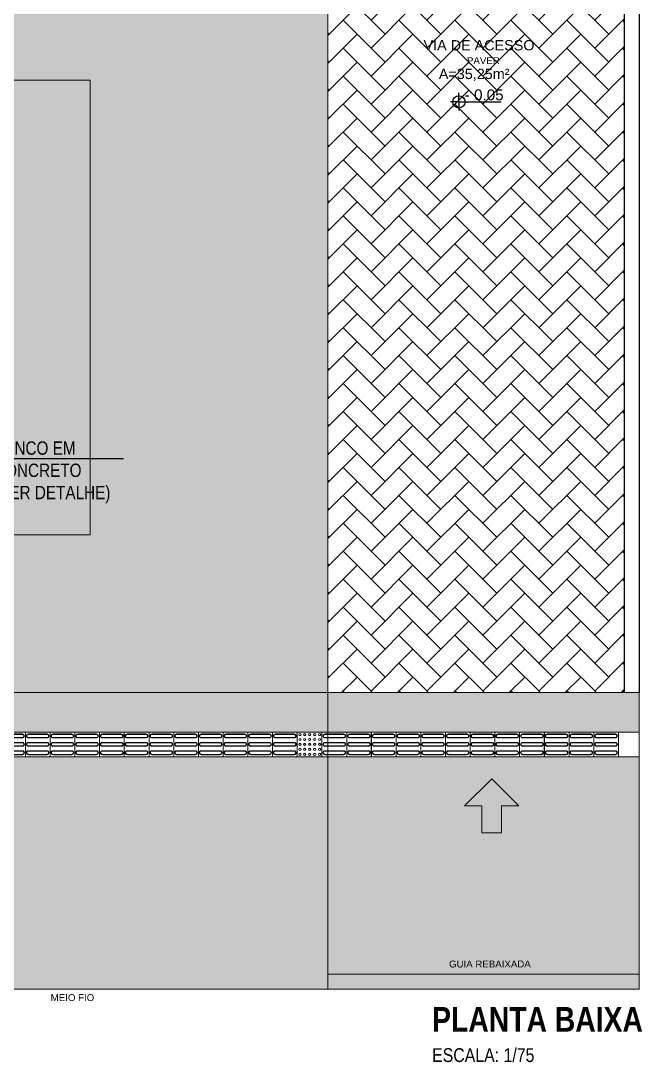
# Model space of a CAD drawing. Header units: inches. Extents: x 44782 to 44933, y 6798 to 6838.
# Drawn here: x 44824.35 to 44830.64, y 6799.9 to 6810.44 of the extents above; entities that cross this region are included whole.
import ezdxf
from ezdxf import colors
from ezdxf.entities.mleader import LeaderData, LeaderLine
from ezdxf.math import Vec2, Vec3

# ---------------------------------------------------------------- set-up
doc = ezdxf.new("R2010")
doc.units = ezdxf.units.IN
doc.header["$MEASUREMENT"] = 0
doc.linetypes.add('HIDDEN', pattern=[9.525, 6.35, -3.175])
for name, color, linetype, lineweight in [('at_Entity', 7, 'Continuous', 9), ('at_Text', 7, 'Continuous', 9), ('PISO TATIL', 30, 'Continuous', 0)]:
    doc.layers.add(name, color=color, linetype=linetype, lineweight=lineweight)
for name, color, linetype in [('COTAS', 7, 'Continuous'), ('H. PAVER CINZA 1', 252, 'Continuous'), ('MURO', 2, 'Continuous'), ('PONTO DENTISTA', 7, 'Continuous'), ('TEXTO01', 7, 'Continuous')]:
    doc.layers.add(name, color=color, linetype=linetype)
doc.styles.add('ARIAL', font='ARIALN.TTF', dxfattribs={"height": 0.18})
doc.styles.get("Standard").update_dxf_attribs({"font": 'txt.shx', "height": 0.18})
doc.styles.add('TEXTO1', font='swissko.ttf', dxfattribs={"width": 0.6, "height": 0.1})

# ---------------------------------------------------------------- blocks, each defined once
blk = doc.blocks.new('_DotSmall')
at = {"color": 0, "linetype": 'ByBlock', "const_width": 0.5}
blk.add_lwpolyline([(-0.0625, 0, 1), (0.0625, 0, 1)], format="xyb", close=True, dxfattribs=at)
blk = doc.blocks.new('new block4')
at = {"layer": 'TEXTO01'}
h = blk.add_hatch(dxfattribs=at)
h.set_pattern_fill('ANGLE', color=256)
h.set_pattern_definition([(0, (-2260.456, -913.906), (0, 6.985), [5.08, -1.905]), (90, (-2260.456, -913.906), (-6.985, 4e-16), [5.08, -1.905])])
h.paths.add_polyline_path([(0, 0), (0, -0.062, 0.414214), (0.062, 0)])
h.paths.add_polyline_path([(0, 0), (0, 0.062, 0.414214), (-0.062, 0)])
for q in [(-0.086, 0), (0, 0.093), (0.429, 0), (0, -0.085)]:
    blk.add_line((0, 0), q, dxfattribs=at)
blk.add_circle((0, 0), 0.0624, dxfattribs=at)
blk = doc.blocks.new('A$C4E6C04E1')
at = {"layer": 'at_Entity', "color": 160, "true_color": 0x003fff}
for p, q in [((0, 0.25), (0, 0)), ((0, 0.25), (0.25, 0.25)), ((0.029, 0.231), (0.219, 0.231)), ((0.029, 0.227), (0.219, 0.227)), ((0.25, 0.25), (0.25, 0)), ((0.219, 0.195), (0.029, 0.195)), ((0.219, 0.191), (0.029, 0.191)), ((0.029, 0.146), (0.219, 0.146)), ((0.029, 0.142), (0.219, 0.142)), ((0.219, 0.11), (0.029, 0.11)), ((0.219, 0.106), (0.029, 0.106)), ((0.029, 0.061), (0.219, 0.061)), ((0.029, 0.057), (0.219, 0.057)), ((0.219, 0.025), (0.029, 0.025)), ((0.219, 0.021), (0.029, 0.021)), ((0.25, 0), (0, 0))]:
    blk.add_line(p, q, dxfattribs=at)
for centre, radius, start, end in [((0.029, 0.211), 0.0201, 90, 180), ((0.029, 0.211), 0.0159, 90, 180), ((0.219, 0.211), 0.0201, 0.2555, 90), ((0.219, 0.211), 0.0159, 0.2555, 90), ((0.029, 0.211), 0.0201, 180, 270), ((0.029, 0.126), 0.0201, 90, 180), ((0.029, 0.126), 0.0201, 180, 270), ((0.029, 0.211), 0.0159, 180, 270), ((0.029, 0.126), 0.0159, 90, 180), ((0.029, 0.126), 0.0159, 180, 270), ((0.219, 0.211), 0.0201, 270.5108, 0.2554), ((0.219, 0.211), 0.0159, 270.5108, 0.2553), ((0.219, 0.126), 0.0201, 0.2555, 90), ((0.219, 0.126), 0.0159, 0.2555, 90), ((0.219, 0.126), 0.0201, 270.5108, 0.2554), ((0.219, 0.126), 0.0159, 270.5108, 0.2553), ((0.029, 0.041), 0.0201, 90, 180), ((0.029, 0.041), 0.0201, 180, 270), ((0.029, 0.041), 0.0159, 90, 180), ((0.029, 0.041), 0.0159, 180, 270), ((0.219, 0.041), 0.0201, 0.2555, 90), ((0.219, 0.041), 0.0159, 0.2555, 90), ((0.219, 0.041), 0.0201, 270.5108, 0.2554), ((0.219, 0.041), 0.0159, 270.5108, 0.2553)]:
    blk.add_arc(centre, radius, start, end, dxfattribs=at)
blk = doc.blocks.new('A$C2E097F99')
at = {"layer": 'at_Entity', "color": 30, "true_color": 0xff7f00}
for p, q in [((0, 0.25), (0.25, 0.25)), ((0, 0.25), (0, 0)), ((0.25, 0.25), (0.25, 0)), ((0, 0), (0.25, 0))]:
    blk.add_line(p, q, dxfattribs=at)
for centre, radius, start, end in [((0.027, 0.225), 0.0116, 90, 180), ((0.027, 0.225), 0.0116, 180, 270), ((0.027, 0.225), 0.00953, 90, 180), ((0.027, 0.225), 0.00953, 180, 270), ((0.027, 0.225), 0.0116, 360, 90), ((0.027, 0.225), 0.00953, 360, 90), ((0.027, 0.225), 0.00953, 270, 0), ((0.027, 0.225), 0.0116, 270, 0), ((0.075, 0.225), 0.0116, 90, 180), ((0.075, 0.225), 0.0116, 180, 270), ((0.075, 0.225), 0.00953, 90, 180), ((0.075, 0.225), 0.00953, 180, 270), ((0.075, 0.225), 0.0116, 360, 90), ((0.075, 0.225), 0.00953, 360, 90), ((0.075, 0.225), 0.00953, 270, 0), ((0.075, 0.225), 0.0116, 270, 0), ((0.126, 0.225), 0.0116, 90, 180), ((0.126, 0.225), 0.0116, 180, 270), ((0.126, 0.225), 0.00953, 90, 180), ((0.126, 0.225), 0.00953, 180, 270), ((0.126, 0.225), 0.0116, 360, 90), ((0.126, 0.225), 0.00953, 360, 90), ((0.126, 0.225), 0.00953, 270, 0), ((0.126, 0.225), 0.0116, 270, 0), ((0.177, 0.225), 0.0116, 90, 180), ((0.177, 0.225), 0.0116, 180, 270), ((0.177, 0.225), 0.00953, 90, 180), ((0.177, 0.225), 0.00953, 180, 270), ((0.177, 0.225), 0.0116, 360, 90), ((0.177, 0.225), 0.00953, 360, 90), ((0.177, 0.225), 0.00953, 270, 0), ((0.177, 0.225), 0.0116, 270, 0), ((0.226, 0.225), 0.0116, 90, 180), ((0.226, 0.225), 0.0116, 180, 270), ((0.226, 0.225), 0.00953, 90, 180), ((0.226, 0.225), 0.00953, 180, 270), ((0.226, 0.225), 0.0116, 360, 90), ((0.226, 0.225), 0.00953, 360, 90), ((0.226, 0.225), 0.00953, 270, 0), ((0.226, 0.225), 0.0116, 270, 0), ((0.027, 0.175), 0.0116, 90, 180), ((0.027, 0.175), 0.0116, 180, 270), ((0.027, 0.126), 0.0116, 90, 180), ((0.027, 0.126), 0.0116, 180, 270), ((0.027, 0.175), 0.00953, 90, 180), ((0.027, 0.175), 0.00953, 180, 270), ((0.027, 0.126), 0.00953, 90, 180), ((0.027, 0.126), 0.00953, 180, 270), ((0.027, 0.175), 0.0116, 360, 90), ((0.027, 0.175), 0.00953, 360, 90), ((0.027, 0.175), 0.00953, 270, 0), ((0.027, 0.175), 0.0116, 270, 0), ((0.027, 0.126), 0.0116, 360, 90), ((0.027, 0.126), 0.00953, 360, 90), ((0.027, 0.126), 0.00953, 270, 0), ((0.027, 0.126), 0.0116, 270, 0), ((0.075, 0.175), 0.0116, 90, 180), ((0.075, 0.175), 0.0116, 180, 270), ((0.075, 0.126), 0.0116, 90, 180), ((0.075, 0.126), 0.0116, 180, 270), ((0.075, 0.175), 0.00953, 90, 180), ((0.075, 0.175), 0.00953, 180, 270), ((0.075, 0.126), 0.00953, 90, 180), ((0.075, 0.126), 0.00953, 180, 270), ((0.075, 0.175), 0.0116, 360, 90), ((0.075, 0.175), 0.00953, 360, 90), ((0.075, 0.175), 0.00953, 270, 0), ((0.075, 0.175), 0.0116, 270, 0), ((0.075, 0.126), 0.0116, 360, 90), ((0.075, 0.126), 0.00953, 360, 90), ((0.075, 0.126), 0.00953, 270, 0), ((0.075, 0.126), 0.0116, 270, 0), ((0.126, 0.175), 0.0116, 90, 180), ((0.126, 0.175), 0.0116, 180, 270), ((0.126, 0.126), 0.0116, 90, 180), ((0.126, 0.126), 0.0116, 180, 270), ((0.126, 0.175), 0.00953, 90, 180), ((0.126, 0.175), 0.00953, 180, 270), ((0.126, 0.126), 0.00953, 90, 180), ((0.126, 0.126), 0.00953, 180, 270), ((0.126, 0.175), 0.0116, 360, 90), ((0.126, 0.175), 0.00953, 360, 90), ((0.126, 0.175), 0.00953, 270, 0), ((0.126, 0.175), 0.0116, 270, 0), ((0.126, 0.126), 0.0116, 360, 90), ((0.126, 0.126), 0.00953, 360, 90), ((0.126, 0.126), 0.00953, 270, 0), ((0.126, 0.126), 0.0116, 270, 0), ((0.177, 0.175), 0.0116, 90, 180), ((0.177, 0.175), 0.0116, 180, 270), ((0.177, 0.126), 0.0116, 90, 180), ((0.177, 0.126), 0.0116, 180, 270), ((0.177, 0.175), 0.00953, 90, 180), ((0.177, 0.175), 0.00953, 180, 270), ((0.177, 0.126), 0.00953, 90, 180), ((0.177, 0.126), 0.00953, 180, 270), ((0.177, 0.175), 0.0116, 360, 90), ((0.177, 0.175), 0.00953, 360, 90), ((0.177, 0.175), 0.00953, 270, 0), ((0.177, 0.175), 0.0116, 270, 0), ((0.177, 0.126), 0.0116, 360, 90), ((0.177, 0.126), 0.00953, 360, 90), ((0.177, 0.126), 0.00953, 270, 0), ((0.177, 0.126), 0.0116, 270, 0), ((0.226, 0.175), 0.0116, 90, 180), ((0.226, 0.175), 0.0116, 180, 270), ((0.226, 0.126), 0.0116, 90, 180), ((0.226, 0.126), 0.0116, 180, 270), ((0.226, 0.175), 0.00953, 90, 180), ((0.226, 0.175), 0.00953, 180, 270), ((0.226, 0.126), 0.00953, 90, 180), ((0.226, 0.126), 0.00953, 180, 270), ((0.226, 0.175), 0.0116, 360, 90), ((0.226, 0.175), 0.00953, 360, 90), ((0.226, 0.175), 0.00953, 270, 0), ((0.226, 0.175), 0.0116, 270, 0), ((0.226, 0.126), 0.0116, 360, 90), ((0.226, 0.126), 0.00953, 360, 90), ((0.226, 0.126), 0.00953, 270, 0), ((0.226, 0.126), 0.0116, 270, 0), ((0.027, 0.075), 0.0116, 90, 180), ((0.027, 0.075), 0.0116, 180, 270), ((0.027, 0.024), 0.0116, 90, 180), ((0.027, 0.024), 0.0116, 180, 270), ((0.027, 0.075), 0.00953, 90, 180), ((0.027, 0.075), 0.00953, 180, 270), ((0.027, 0.024), 0.00953, 90, 180), ((0.027, 0.024), 0.00953, 180, 270), ((0.027, 0.075), 0.0116, 360, 90), ((0.027, 0.075), 0.00953, 360, 90), ((0.027, 0.075), 0.00953, 270, 0), ((0.027, 0.075), 0.0116, 270, 0), ((0.027, 0.024), 0.0116, 360, 90), ((0.027, 0.024), 0.00953, 360, 90), ((0.027, 0.024), 0.00953, 270, 0), ((0.027, 0.024), 0.0116, 270, 0), ((0.075, 0.075), 0.0116, 90, 180), ((0.075, 0.075), 0.0116, 180, 270), ((0.075, 0.024), 0.0116, 90, 180), ((0.075, 0.024), 0.0116, 180, 270), ((0.075, 0.075), 0.00953, 90, 180), ((0.075, 0.075), 0.00953, 180, 270), ((0.075, 0.024), 0.00953, 90, 180), ((0.075, 0.024), 0.00953, 180, 270), ((0.075, 0.075), 0.0116, 360, 90), ((0.075, 0.075), 0.00953, 360, 90), ((0.075, 0.075), 0.00953, 270, 0), ((0.075, 0.075), 0.0116, 270, 0), ((0.075, 0.024), 0.0116, 360, 90), ((0.075, 0.024), 0.00953, 360, 90), ((0.075, 0.024), 0.00953, 270, 0), ((0.075, 0.024), 0.0116, 270, 0), ((0.126, 0.075), 0.0116, 90, 180), ((0.126, 0.075), 0.0116, 180, 270), ((0.126, 0.024), 0.0116, 90, 180), ((0.126, 0.024), 0.0116, 180, 270), ((0.126, 0.075), 0.00953, 90, 180), ((0.126, 0.075), 0.00953, 180, 270), ((0.126, 0.024), 0.00953, 90, 180), ((0.126, 0.024), 0.00953, 180, 270), ((0.126, 0.075), 0.0116, 360, 90), ((0.126, 0.075), 0.00953, 360, 90), ((0.126, 0.075), 0.00953, 270, 0), ((0.126, 0.075), 0.0116, 270, 0), ((0.126, 0.024), 0.0116, 360, 90), ((0.126, 0.024), 0.00953, 360, 90), ((0.126, 0.024), 0.00953, 270, 0), ((0.126, 0.024), 0.0116, 270, 0), ((0.177, 0.075), 0.0116, 90, 180), ((0.177, 0.075), 0.0116, 180, 270), ((0.177, 0.024), 0.0116, 90, 180), ((0.177, 0.024), 0.0116, 180, 270), ((0.177, 0.075), 0.00953, 90, 180), ((0.177, 0.075), 0.00953, 180, 270), ((0.177, 0.024), 0.00953, 90, 180), ((0.177, 0.024), 0.00953, 180, 270), ((0.177, 0.075), 0.0116, 360, 90), ((0.177, 0.075), 0.00953, 360, 90), ((0.177, 0.075), 0.00953, 270, 0), ((0.177, 0.075), 0.0116, 270, 0), ((0.177, 0.024), 0.0116, 360, 90), ((0.177, 0.024), 0.00953, 360, 90), ((0.177, 0.024), 0.00953, 270, 0), ((0.177, 0.024), 0.0116, 270, 0), ((0.226, 0.075), 0.0116, 90, 180), ((0.226, 0.075), 0.0116, 180, 270), ((0.226, 0.024), 0.0116, 90, 180), ((0.226, 0.024), 0.0116, 180, 270), ((0.226, 0.075), 0.00953, 90, 180), ((0.226, 0.075), 0.00953, 180, 270), ((0.226, 0.024), 0.00953, 90, 180), ((0.226, 0.024), 0.00953, 180, 270), ((0.226, 0.075), 0.0116, 360, 90), ((0.226, 0.075), 0.00953, 360, 90), ((0.226, 0.075), 0.00953, 270, 0), ((0.226, 0.075), 0.0116, 270, 0), ((0.226, 0.024), 0.0116, 360, 90), ((0.226, 0.024), 0.00953, 360, 90), ((0.226, 0.024), 0.00953, 270, 0), ((0.226, 0.024), 0.0116, 270, 0)]:
    blk.add_arc(centre, radius, start, end, dxfattribs=at)
blk = doc.blocks.new('A$C09677D9A')
at = {"layer": 'at_Entity', "color": 7}
for p, q in [((0.275, 0.548), (0, 0.275)), ((0.548, 0.275), (0.275, 0.548)), ((0, 0.275), (0.176, 0.275)), ((0.176, 0.275), (0.176, 0)), ((0.375, 0), (0.375, 0.275)), ((0.375, 0.275), (0.548, 0.275)), ((0.176, 0), (0.375, 0))]:
    blk.add_line(p, q, dxfattribs=at)

msp = doc.modelspace()

# ---------------------------------------------------------------- hatches: boundary and pattern name
h = msp.add_hatch()
h.set_pattern_fill('AR-HBONE', color=256, scale=0.05)
h.set_pattern_definition([(45, (-81.87206, 1.5683), (2e-17, 0.2828427125), [0.6, -0.2]), (135, (-81.73063, 1.70971), (2e-17, 0.2828427125), [0.6, -0.2])])
h.paths.add_polyline_path([(44830.455, 6815.383), (44827.457, 6815.383), (44827.457, 6803.637), (44830.455, 6803.637)])
h = msp.add_hatch(color=68)
h.dxf.hatch_style = 1
h.paths.add_polyline_path([(44827.457, 6814.433), (44820.262, 6814.433), (44820.262, 6810.834), (44817.01, 6810.834), (44817.01, 6809.191, -0.06815), (44820.455, 6807.007), (44820.455, 6809.835), (44825.053, 6809.835), (44825.053, 6805.234), (44822.23, 6805.234, -0.033074), (44823.411, 6803.637), (44827.457, 6803.637)])
at = {"layer": 'H. PAVER CINZA 1'}
h = msp.add_hatch(color=256, dxfattribs=at)
h.paths.add_polyline_path([(44825.053, 6809.835), (44820.455, 6809.835), (44820.455, 6807.007, -0.041801), (44822.23, 6805.234), (44825.053, 6805.234)])
h.paths.add_polyline_path([(44824.124, 6807.747, -1), (44821.126, 6807.747, -1)], flags=16)
h = msp.add_hatch(color=256, dxfattribs=at)
h.paths.add_polyline_path([(44804.912, 6802.987), (44804.661, 6802.987), (44804.411, 6802.987), (44804.161, 6802.987), (44803.912, 6802.987), (44803.662, 6802.987), (44803.412, 6802.987), (44803.162, 6802.987), (44802.912, 6802.987), (44802.662, 6802.987), (44802.412, 6802.987), (44802.163, 6802.987), (44801.913, 6802.987), (44801.663, 6802.987), (44801.413, 6802.987), (44801.163, 6802.987), (44800.913, 6802.987), (44800.663, 6802.987), (44800.614, 6802.987), (44800.614, 6800.786), (44804.912, 6800.786)])
h.paths.add_polyline_path([(44804.912, 6800.786), (44800.614, 6800.786), (44800.614, 6800.636), (44804.912, 6800.636)])
h.paths.add_polyline_path([(44811.514, 6802.987), (44811.407, 6802.987), (44811.157, 6802.987), (44810.907, 6802.987), (44810.657, 6802.987), (44810.408, 6802.987), (44810.158, 6802.987), (44809.908, 6802.987), (44809.658, 6802.987), (44809.408, 6802.987), (44809.158, 6802.987), (44808.908, 6802.987), (44808.659, 6802.987), (44808.409, 6802.987), (44808.159, 6802.987), (44807.909, 6802.987), (44807.659, 6802.987), (44807.409, 6802.987), (44807.16, 6802.987), (44806.91, 6802.987), (44806.66, 6802.987), (44806.41, 6802.987), (44806.16, 6802.987), (44806.015, 6802.987), (44806.015, 6800.636), (44811.514, 6800.636)])
h.paths.add_polyline_path([(44806.015, 6802.987), (44805.91, 6802.987), (44805.66, 6802.987), (44805.411, 6802.987), (44805.161, 6802.987), (44804.912, 6802.987), (44804.912, 6800.636), (44804.919, 6800.636), (44806.015, 6800.636)])
h.paths.add_polyline_path([(44806.015, 6803.637), (44804.912, 6803.637), (44804.912, 6803.237), (44805.161, 6803.237), (44805.411, 6803.237), (44805.66, 6803.237), (44805.91, 6803.237), (44806.015, 6803.237)])
h.paths.add_polyline_path([(44811.514, 6803.637), (44806.015, 6803.637), (44806.015, 6803.237), (44806.16, 6803.237), (44806.41, 6803.237), (44806.66, 6803.237), (44806.91, 6803.237), (44807.16, 6803.237), (44807.409, 6803.237), (44807.659, 6803.237), (44807.909, 6803.237), (44808.159, 6803.237), (44808.409, 6803.237), (44808.659, 6803.237), (44808.908, 6803.237), (44809.158, 6803.237), (44809.408, 6803.237), (44809.658, 6803.237), (44809.908, 6803.237), (44810.158, 6803.237), (44810.408, 6803.237), (44810.657, 6803.237), (44810.907, 6803.237), (44811.157, 6803.237), (44811.407, 6803.237), (44811.514, 6803.237)])
h.paths.add_polyline_path([(44816.659, 6803.637), (44811.514, 6803.637), (44811.514, 6803.237), (44811.657, 6803.237), (44811.907, 6803.237), (44812.157, 6803.237), (44812.406, 6803.237), (44812.656, 6803.237), (44812.906, 6803.237), (44813.156, 6803.237), (44813.406, 6803.237), (44813.656, 6803.237), (44813.905, 6803.237), (44814.155, 6803.237), (44814.405, 6803.237), (44814.655, 6803.237), (44814.905, 6803.237), (44815.155, 6803.237), (44815.405, 6803.237), (44815.654, 6803.237), (44815.904, 6803.237), (44816.154, 6803.237), (44816.404, 6803.237), (44816.659, 6803.237)])
h.paths.add_polyline_path([(44816.659, 6802.987), (44816.404, 6802.987), (44816.154, 6802.987), (44815.904, 6802.987), (44815.654, 6802.987), (44815.405, 6802.987), (44815.155, 6802.987), (44814.905, 6802.987), (44814.655, 6802.987), (44814.405, 6802.987), (44814.155, 6802.987), (44813.905, 6802.987), (44813.656, 6802.987), (44813.406, 6802.987), (44813.156, 6802.987), (44812.906, 6802.987), (44812.656, 6802.987), (44812.406, 6802.987), (44812.157, 6802.987), (44811.907, 6802.987), (44811.657, 6802.987), (44811.514, 6802.987), (44811.514, 6800.636), (44816.659, 6800.636)])
h.paths.add_polyline_path([(44827.457, 6802.987), (44820.958, 6802.987), (44820.958, 6800.636), (44827.457, 6800.636)])
msp.add_hatch(color=256, dxfattribs=at).paths.add_polyline_path([(44827.457, 6803.637), (44821.774, 6803.637), (44821.834, 6803.553), (44821.743, 6803.487), (44822.151, 6803.487), (44822.151, 6803.237), (44822.401, 6803.237), (44822.651, 6803.237), (44822.9, 6803.237), (44823.15, 6803.237), (44823.4, 6803.237), (44823.65, 6803.237), (44823.9, 6803.237), (44824.15, 6803.237), (44824.4, 6803.237), (44824.649, 6803.237), (44824.899, 6803.237), (44825.149, 6803.237), (44825.399, 6803.237), (44825.649, 6803.237), (44825.899, 6803.237), (44826.148, 6803.237), (44826.398, 6803.237), (44826.648, 6803.237), (44826.898, 6803.237), (44827.148, 6803.237), (44827.398, 6803.237), (44827.457, 6803.237)])
h = msp.add_hatch(color=256, dxfattribs=at)
h.paths.add_polyline_path([(44830.606, 6802.987), (44827.457, 6802.987), (44827.457, 6800.786), (44830.606, 6800.786)])
h.paths.add_polyline_path([(44830.606, 6800.786), (44827.457, 6800.786), (44827.457, 6800.636), (44830.606, 6800.636)])
h.paths.add_polyline_path([(44830.606, 6803.637), (44830.455, 6803.637), (44827.457, 6803.637), (44827.457, 6803.237), (44827.648, 6803.237), (44827.897, 6803.237), (44828.147, 6803.237), (44828.397, 6803.237), (44828.647, 6803.237), (44828.897, 6803.237), (44829.147, 6803.237), (44829.397, 6803.237), (44829.646, 6803.237), (44829.896, 6803.237), (44830.146, 6803.237), (44830.396, 6803.237), (44830.606, 6803.237)])

# ---------------------------------------------------------------- linework, layer by layer
at = {"layer": 'at_Entity', "color": 0}
for p, q in [((44827.457, 6814.433), (44827.457, 6800.636)), ((44830.606, 6803.637), (44785.315, 6803.637)), ((44830.455, 6803.637), (44830.606, 6803.637)), ((44830.606, 6803.637), (44830.606, 6800.636)), ((44830.606, 6803.237), (44785.315, 6803.237)), ((44830.606, 6802.987), (44785.315, 6802.987)), ((44830.606, 6800.786), (44827.457, 6800.786)), ((44830.606, 6800.636), (44785.315, 6800.636))]:
    msp.add_line(p, q, dxfattribs=at)
at = {"layer": 'at_Entity', "color": 252, "true_color": 0x989898}
for p, q in [((44820.455, 6809.835), (44825.053, 6809.835)), ((44825.053, 6809.835), (44825.053, 6809.246)), ((44825.053, 6809.835), (44825.053, 6809.246)), ((44825.053, 6809.246), (44825.053, 6809.242)), ((44825.053, 6809.246), (44825.053, 6809.242)), ((44825.053, 6809.242), (44825.053, 6809.23)), ((44825.053, 6809.242), (44825.053, 6809.23)), ((44825.053, 6809.23), (44825.053, 6809.208)), ((44825.053, 6809.23), (44825.053, 6809.208)), ((44825.053, 6809.208), (44825.053, 6809.179)), ((44825.053, 6809.208), (44825.053, 6809.179)), ((44825.053, 6809.179), (44825.053, 6809.143)), ((44825.053, 6809.179), (44825.053, 6809.143)), ((44825.053, 6809.143), (44825.053, 6809.096)), ((44825.053, 6809.143), (44825.053, 6809.096)), ((44825.053, 6809.096), (44825.053, 6809.045)), ((44825.053, 6809.096), (44825.053, 6809.045)), ((44825.053, 6809.045), (44825.053, 6808.984)), ((44825.053, 6809.045), (44825.053, 6808.984)), ((44825.053, 6808.984), (44825.053, 6808.918)), ((44825.053, 6808.984), (44825.053, 6808.918)), ((44825.053, 6808.918), (44825.053, 6808.844)), ((44825.053, 6808.918), (44825.053, 6808.844)), ((44825.053, 6808.844), (44825.053, 6808.766)), ((44825.053, 6808.844), (44825.053, 6808.766)), ((44825.053, 6808.766), (44825.053, 6808.681)), ((44825.053, 6808.766), (44825.053, 6808.681)), ((44825.053, 6808.681), (44825.053, 6808.59)), ((44825.053, 6808.681), (44825.053, 6808.59)), ((44825.053, 6808.59), (44825.053, 6808.495)), ((44825.053, 6808.59), (44825.053, 6808.495)), ((44825.053, 6808.495), (44825.053, 6808.396)), ((44825.053, 6808.495), (44825.053, 6808.396)), ((44825.053, 6808.396), (44825.053, 6808.294)), ((44825.053, 6808.396), (44825.053, 6808.294)), ((44825.053, 6808.294), (44825.053, 6808.188)), ((44825.053, 6808.294), (44825.053, 6808.188)), ((44825.053, 6808.188), (44825.053, 6808.081)), ((44825.053, 6808.188), (44825.053, 6808.081)), ((44825.053, 6808.081), (44825.053, 6807.968)), ((44825.053, 6808.081), (44825.053, 6807.968)), ((44825.053, 6807.968), (44825.053, 6807.858)), ((44825.053, 6807.968), (44825.053, 6807.858)), ((44825.053, 6807.858), (44825.053, 6807.746)), ((44825.053, 6807.858), (44825.053, 6807.746)), ((44825.053, 6807.746), (44825.053, 6807.634)), ((44825.053, 6807.746), (44825.053, 6807.634)), ((44825.053, 6807.634), (44825.053, 6807.522)), ((44825.053, 6807.634), (44825.053, 6807.522)), ((44825.053, 6807.522), (44825.053, 6807.412)), ((44825.053, 6807.522), (44825.053, 6807.412)), ((44825.053, 6807.412), (44825.053, 6807.304)), ((44825.053, 6807.412), (44825.053, 6807.304)), ((44825.053, 6807.304), (44825.053, 6807.198)), ((44825.053, 6807.304), (44825.053, 6807.198)), ((44825.053, 6807.198), (44825.053, 6807.094)), ((44825.053, 6807.198), (44825.053, 6807.094)), ((44825.053, 6806.246), (44825.053, 6806.032)), ((44825.053, 6806.246), (44825.053, 6806.032)), ((44825.053, 6806.032), (44825.053, 6805.772)), ((44825.053, 6806.032), (44825.053, 6805.772)), ((44825.053, 6805.772), (44825.053, 6805.505)), ((44825.053, 6805.772), (44825.053, 6805.505)), ((44825.053, 6805.505), (44825.053, 6805.234)), ((44825.053, 6805.505), (44825.053, 6805.234)), ((44822.23, 6805.234), (44825.053, 6805.234)), ((44821.773, 6803.637), (44830.606, 6803.637)), ((44830.606, 6803.637), (44830.606, 6803.438)), ((44830.606, 6803.637), (44830.606, 6803.438)), ((44830.606, 6803.438), (44830.606, 6803.237)), ((44830.606, 6803.438), (44830.606, 6803.237)), ((44822.057, 6803.237), (44830.606, 6803.237)), ((44816.659, 6802.987), (44830.606, 6802.987)), ((44830.606, 6802.987), (44830.606, 6800.636)), ((44830.606, 6802.987), (44830.606, 6800.636)), ((44816.659, 6800.636), (44830.606, 6800.636))]:
    msp.add_line(p, q, dxfattribs=at)
at = {"layer": 'at_Entity', "color": 7}
for p, q in [((44820.455, 6809.835), (44825.053, 6809.835)), ((44825.053, 6809.835), (44825.053, 6805.234)), ((44825.053, 6805.234), (44822.23, 6805.234))]:
    msp.add_line(p, q, dxfattribs=at)
at = {"layer": 'MURO'}
for p, q in [((44830.606, 6836.379), (44830.606, 6803.637)), ((44830.455, 6836.228), (44830.455, 6803.637))]:
    msp.add_line(p, q, dxfattribs=at)

# ---------------------------------------------------------------- block references
at = {"layer": 'COTAS'}
msp.add_blockref('A$C09677D9A', (44828.839, 6802.216), dxfattribs=at)
at = {"layer": 'PISO TATIL', "linetype": 'HIDDEN'}
for name, p in [('A$C4E6C04E1', (44824.15, 6802.987)), ('A$C4E6C04E1', (44824.4, 6802.987)), ('A$C4E6C04E1', (44824.649, 6802.987)), ('A$C4E6C04E1', (44824.899, 6802.987)), ('A$C4E6C04E1', (44825.149, 6802.987)), ('A$C4E6C04E1', (44825.399, 6802.987)), ('A$C4E6C04E1', (44825.649, 6802.987)), ('A$C4E6C04E1', (44825.899, 6802.987)), ('A$C4E6C04E1', (44826.148, 6802.987)), ('A$C4E6C04E1', (44826.398, 6802.987)), ('A$C4E6C04E1', (44826.648, 6802.987)), ('A$C4E6C04E1', (44826.898, 6802.987)), ('A$C2E097F99', (44827.148, 6802.987)), ('A$C4E6C04E1', (44827.398, 6802.987)), ('A$C4E6C04E1', (44827.648, 6802.987)), ('A$C4E6C04E1', (44827.897, 6802.987)), ('A$C4E6C04E1', (44828.147, 6802.987)), ('A$C4E6C04E1', (44828.397, 6802.987)), ('A$C4E6C04E1', (44828.647, 6802.987)), ('A$C4E6C04E1', (44828.897, 6802.987)), ('A$C4E6C04E1', (44829.147, 6802.987)), ('A$C4E6C04E1', (44829.397, 6802.987)), ('A$C4E6C04E1', (44829.646, 6802.987)), ('A$C4E6C04E1', (44829.896, 6802.987)), ('A$C4E6C04E1', (44830.146, 6802.987))]:
    msp.add_blockref(name, p, dxfattribs=at)
at = {"layer": 'TEXTO01', "lineweight": 9}
msp.add_blockref('new block4', (44828.782, 6809.614), dxfattribs=at)

# ---------------------------------------------------------------- texts
at = {"layer": 'at_Text', "insert": (44828.512, 6800.455), "char_height": 0.18, "attachment_point": 1, "style": 'ARIAL'}
msp.add_mtext_dynamic_manual_height_columns('{\\fArial Narrow|b1|i0|c0|p34;\\H1.3889x;PLANTA BAIXA\\fArial Narrow|b0|i0|c0|p34;\\P\\H0.56x;ESCALA: 1/75}', width=3.49922, gutter_width=0.9, heights=[0], dxfattribs=at)
at = {"layer": 'COTAS', "ltscale": 0.0001, "insert": (44828.842, 6809.741), "char_height": 0.11, "width": 0.50361, "attachment_point": 1, "style": 'TEXTO1'}
msp.add_mtext('{\\fSansSerif|b0|i0|c2|p2;\\W1;- 0.05}', dxfattribs=at)
at = {"layer": 'TEXTO01', "lineweight": 9, "char_height": 0.104, "attachment_point": 1}
for s, insert in [('\\pi0.94197;{\\fArial|b0|i0|c0|p34;VIA DE ACESSO\\P\\pi1.3813;\\H0.67308x;PAVER\\H1.1429x;\\P\\pi1.0967;\\H1.3x;A=35,25m²}', (44827.483, 6810.24)), ('{\\fArial|b0|i0|c0|p34;\\H0.67308x;GUIA REBAIXADA}', (44828.683, 6800.925)), ('{\\fArial|b0|i0|c0|p34;\\H0.67308x;MEIO FIO}', (44824.655, 6800.585))]:
    msp.add_mtext_dynamic_manual_height_columns(s, width=2.17468, gutter_width=1, heights=[0], dxfattribs=dict(at, insert=insert))

# ---------------------------------------------------------------- leaders
at = {"layer": 'PONTO DENTISTA'}
ml = msp.add_multileader_mtext('Standard', dxfattribs=at)
ml.set_content('BANCO EM \\PCONCRETO\\P(VER DETALHE)', color=256, style='ARIAL')
ml.set_leader_properties()
ml.set_arrow_properties(name='DOTSMALL')
ml.build(insert=Vec2(0, 0))
ml.multileader.update_dxf_attribs({"text_left_attachment_type": 6, "text_right_attachment_type": 6, "dogleg_length": 0.05, "arrow_head_size": 0.09, "scale": 0.75})
ctx = ml.context
ctx.base_point, ctx.scale, ctx.char_height, ctx.arrow_head_size, ctx.landing_gap_size, ctx.plane_origin = Vec3(44824.007, 6806.005), 0.75, 0.135, 0.09, 0.075, Vec3(44823.275, 6806.396)
ctx.left_attachment, ctx.right_attachment = 6, 6
notes = []
notes.append((ctx, [(0, (1, 1, 0), (44823.969, 6806.005), (1, 0), 0.0375, [(0, [(44823.275, 6806.396)], 0, [])])]))
ctx.mtext.insert, ctx.mtext.flow_direction = Vec3(44824.082, 6806.179), 5
for ctx, leaders in notes:
    for number, flags, end, landing, length, lines in leaders:
        leader = LeaderData()
        leader.index, (leader.has_last_leader_line, leader.has_dogleg_vector, leader.attachment_direction) = number, flags
        leader.last_leader_point, leader.dogleg_vector, leader.dogleg_length = Vec3(end), Vec3(landing), length
        for number, points, colour, breaks in lines:
            line = LeaderLine()
            line.index, line.vertices, line.color, line.breaks = number, Vec3.list(points), colors.encode_raw_color(colour), breaks
            leader.lines.append(line)
        ctx.leaders.append(leader)

doc.saveas('drawing.dxf')
